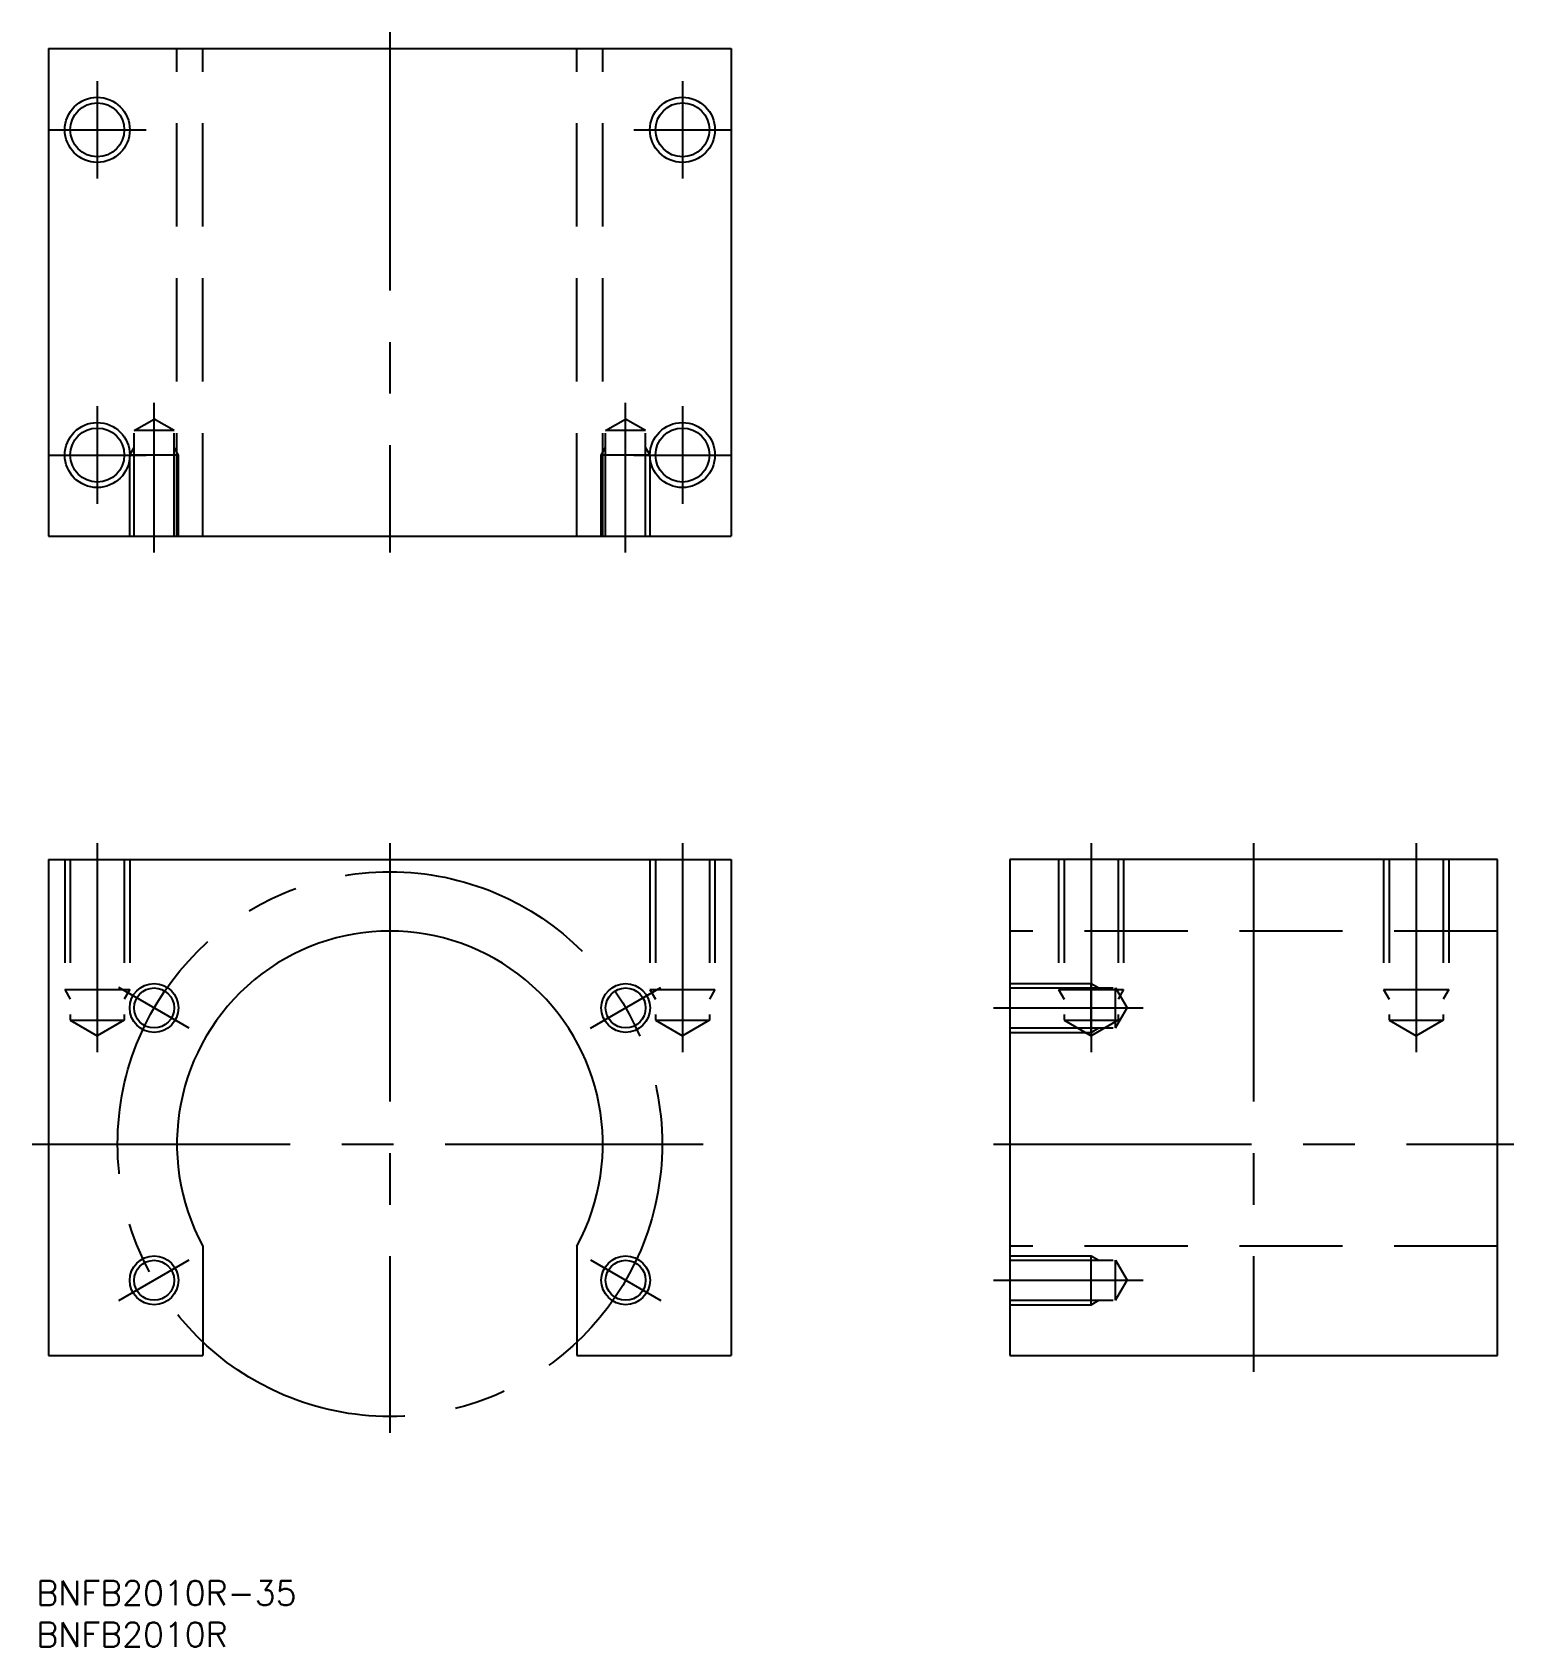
# Model space of a CAD drawing. Extents: x -44 to 138, y -62 to 137.
import ezdxf

# ---------------------------------------------------------------- set-up
doc = ezdxf.new("R2010")
doc.units = 0
doc.linetypes.add('CENTER', pattern=[50.8, 31.75, -6.35, 6.35, -6.35])
doc.linetypes.add('DASHED', pattern=[19.05, 12.7, -6.35])
doc.layers.get('0').update_dxf_attribs({"linetype": 'CONTINUOUS'})
doc.layers.add('CENTER', color=1, linetype='CENTER')
doc.styles.get("Standard").update_dxf_attribs({"font": 'txt.shx', "height": 3, "bigfont": 'bigfont.shx'})

# ---------------------------------------------------------------- blocks, each defined once
blk = doc.blocks.new('*U4')
at = {"color": 7, "linetype": 'CONTINUOUS'}
blk.add_text('BNFB2010R-35', height=3, dxfattribs=at).set_placement((-43.49, -56.71))
blk = doc.blocks.new('*U5')
at = {"color": 7, "linetype": 'CONTINUOUS'}
blk.add_text('BNFB2010R', height=3, dxfattribs=at).set_placement((-43.49, -61.82))

msp = doc.modelspace()

# ---------------------------------------------------------------- linework, layer by layer
at = {"color": 7, "linetype": 'CONTINUOUS'}
for p, q in [((-42, 134.76), (-42, 74.76)), ((-42, 134.76), (42, 134.76)), ((42, 134.76), (42, 74.76)), ((-42, 74.76), (42, 74.76)), ((-42, 35), (42, 35)), ((-42, 35), (-42, -26)), ((-21, 35), (-21, 35)), ((0, 35), (0, 35)), ((42, 35), (42, -26)), ((136.28, 35), (76.28, 35)), ((76.28, 35), (76.28, -26)), ((136.28, -26), (136.28, 35)), ((-23, -12.55), (-23, -26)), ((23, -12.55), (23, -26)), ((-42, -26), (-23, -26)), ((23, -26), (42, -26)), ((76.28, -26), (136.28, -26))]:
    msp.add_line(p, q, dxfattribs=at)
at = {"color": 3, "linetype": 'DASHED'}
for p, q in [((-26.2, 74.76), (-26.2, 134.76)), ((-23, 74.76), (-23, 134.76)), ((23, 74.76), (23, 134.76)), ((26.2, 74.76), (26.2, 134.76)), ((-31.47, 87.76), (-29.01, 89.18)), ((-31.47, 74.76), (-31.47, 87.76)), ((-26.55, 87.76), (-31.47, 87.76)), ((-26.55, 87.76), (-29.01, 89.18)), ((-26.55, 74.76), (-26.55, 87.76)), ((26.55, 87.76), (29.01, 89.18)), ((26.55, 74.76), (26.55, 87.76)), ((31.47, 87.76), (26.55, 87.76)), ((31.47, 87.76), (29.01, 89.18)), ((31.47, 74.76), (31.47, 87.76)), ((-32.01, 84.76), (-31.47, 85.69)), ((-26.01, 84.76), (-26.55, 85.69)), ((26.01, 84.76), (26.55, 85.69)), ((32.01, 84.76), (31.47, 85.69)), ((-32.01, 74.76), (-32.01, 84.76)), ((-26.01, 84.76), (-32.01, 84.76)), ((-26.01, 74.76), (-26.01, 84.76)), ((26.01, 74.76), (26.01, 84.76)), ((32.01, 84.76), (26.01, 84.76)), ((32.01, 74.76), (32.01, 84.76)), ((-40, 35), (-40, 19)), ((-39.32, 35), (-39.32, 15.25)), ((-32.68, 35), (-32.68, 15.25)), ((-32, 35), (-32, 19)), ((32, 35), (32, 19)), ((32.68, 35), (32.68, 15.25)), ((39.32, 35), (39.32, 15.25)), ((40, 35), (40, 19)), ((82.28, 35), (82.28, 19)), ((82.96, 35), (82.96, 15.25)), ((89.61, 35), (89.61, 15.25)), ((90.28, 35), (90.28, 19)), ((122.28, 35), (122.28, 19)), ((122.96, 35), (122.96, 15.25)), ((129.61, 35), (129.61, 15.25)), ((130.28, 35), (130.28, 19)), ((136.28, 26.2), (76.28, 26.2)), ((-40, 19), (-32, 19)), ((-40, 19), (-39.32, 17.83)), ((-32, 19), (-32.68, 17.83)), ((32, 19), (40, 19)), ((32, 19), (32.68, 17.83)), ((40, 19), (39.32, 17.83)), ((76.28, 19.75), (86.28, 19.75)), ((76.28, 19.21), (89.28, 19.21)), ((82.28, 19), (90.28, 19)), ((82.28, 19), (82.96, 17.83)), ((86.28, 13.75), (86.28, 19.75)), ((86.28, 19.75), (87.22, 19.21)), ((89.28, 14.29), (89.28, 19.21)), ((89.28, 19.21), (90.7, 16.75)), ((90.28, 19), (89.61, 17.83)), ((122.28, 19), (130.28, 19)), ((122.28, 19), (122.96, 17.83)), ((130.28, 19), (129.61, 17.83)), ((89.28, 14.29), (90.7, 16.75)), ((-39.32, 15.25), (-32.68, 15.25)), ((-39.32, 15.25), (-36, 13.33)), ((-32.68, 15.25), (-36, 13.33)), ((32.68, 15.25), (39.32, 15.25)), ((32.68, 15.25), (36, 13.33)), ((39.32, 15.25), (36, 13.33)), ((76.28, 14.29), (89.28, 14.29)), ((82.96, 15.25), (89.61, 15.25)), ((82.96, 15.25), (86.28, 13.33)), ((89.61, 15.25), (86.28, 13.33)), ((86.28, 13.75), (87.22, 14.29)), ((122.96, 15.25), (129.61, 15.25)), ((122.96, 15.25), (126.28, 13.33)), ((129.61, 15.25), (126.28, 13.33)), ((76.28, 13.75), (86.28, 13.75)), ((136.28, -12.55), (76.28, -12.55)), ((76.28, -13.75), (86.28, -13.75)), ((86.28, -19.75), (86.28, -13.75)), ((86.28, -13.75), (87.22, -14.29)), ((76.28, -14.29), (89.28, -14.29)), ((89.28, -19.21), (89.28, -14.29)), ((89.28, -14.29), (90.7, -16.75)), ((89.28, -19.21), (90.7, -16.75)), ((76.28, -19.21), (89.28, -19.21)), ((76.28, -19.75), (86.28, -19.75)), ((86.28, -19.75), (87.22, -19.21))]:
    msp.add_line(p, q, dxfattribs=at)
at = {"color": 3, "linetype": 'CONTINUOUS'}
for centre, radius in [((-36, 124.76), 4), ((36, 124.76), 4), ((-36, 84.76), 4), ((36, 84.76), 4), ((-29.01, 16.75), 3), ((29.01, 16.75), 3), ((-29.01, -16.75), 3), ((29.01, -16.75), 3)]:
    msp.add_circle(centre, radius, dxfattribs=at)
at = {"color": 7, "linetype": 'CONTINUOUS'}
for centre, radius in [((-36, 124.76), 3.32), ((36, 124.76), 3.32), ((-36, 84.76), 3.32), ((36, 84.76), 3.32), ((-29.01, 16.75), 2.46), ((29.01, 16.75), 2.46), ((-29.01, -16.75), 2.46), ((29.01, -16.75), 2.46)]:
    msp.add_circle(centre, radius, dxfattribs=at)
msp.add_arc((0, 0), 26.2, 331.3856, 208.6144, dxfattribs=at)
at = {"layer": 'CENTER', "color": 1, "linetype": 'CENTER'}
for p, q in [((0, 136.76), (0, 72.76)), ((-36, 130.76), (-36, 118.76)), ((36, 130.76), (36, 118.76)), ((-42, 124.76), (-30, 124.76)), ((30, 124.76), (42, 124.76)), ((-36, 90.76), (-36, 78.76)), ((-29.01, 72.76), (-29.01, 91.18)), ((29.01, 72.76), (29.01, 91.18)), ((36, 90.76), (36, 78.76)), ((-42, 84.76), (-30, 84.76)), ((30, 84.76), (42, 84.76)), ((-36, 37), (-36, 11.33)), ((0, 37), (0, -35.5)), ((36, 37), (36, 11.33)), ((86.28, 37), (86.28, 11.33)), ((106.28, 37), (106.28, -28)), ((126.28, 37), (126.28, 11.33)), ((-24.68, 14.25), (-33.34, 19.25)), ((24.68, 14.25), (33.34, 19.25)), ((74.28, 16.75), (92.7, 16.75)), ((-44, 0), (44, 0)), ((74.28, 0), (138.28, 0)), ((-33.34, -19.25), (-24.68, -14.25)), ((24.68, -14.25), (33.34, -19.25)), ((74.28, -16.75), (92.7, -16.75))]:
    msp.add_line(p, q, dxfattribs=at)
msp.add_circle((0, 0), 33.5, dxfattribs=at)

# ---------------------------------------------------------------- block references
at = {"color": 7, "linetype": 'CONTINUOUS'}
for name in ['*U4', '*U5']:
    msp.add_blockref(name, (0, 0), dxfattribs=at)

doc.saveas('drawing.dxf')
